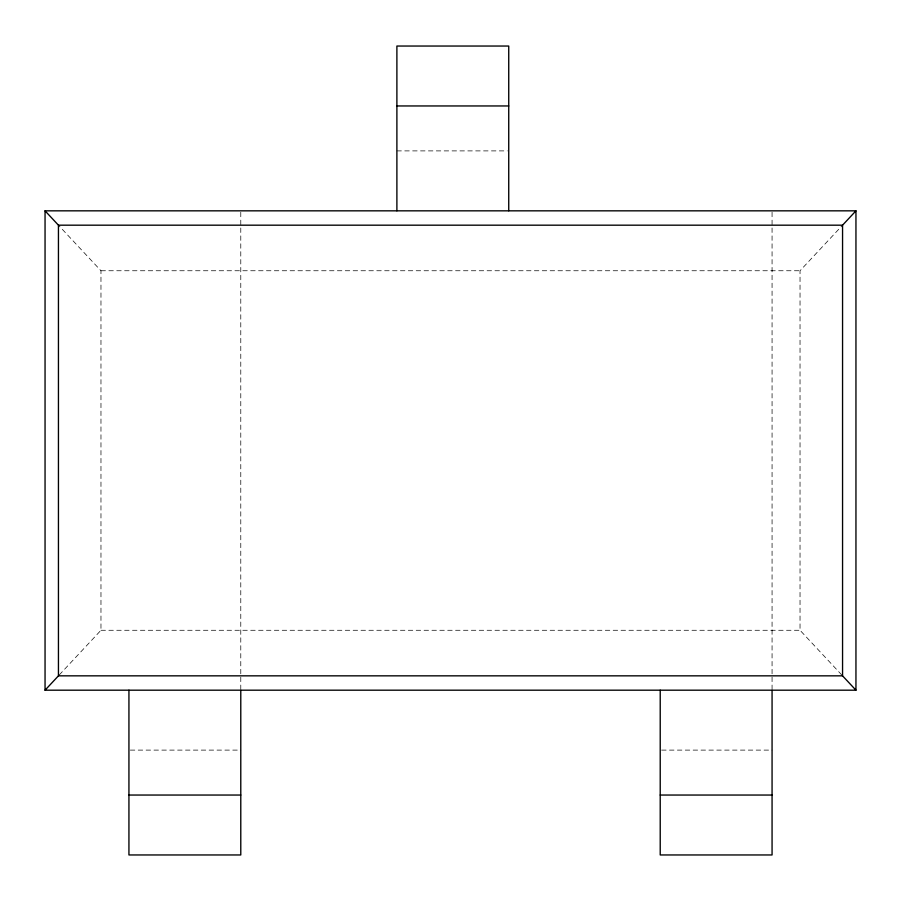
<?xml version="1.0" encoding="UTF-8"?>
<svg xmlns="http://www.w3.org/2000/svg" width="901" height="901" viewBox="0 0 901 901"><rect width="100%" height="100%" fill="white"/><g stroke="black" fill="none" stroke-linecap="round" stroke-linejoin="round"><path stroke-width="0.68" stroke-dasharray="4.5 3.38" d="M59.263 674.95L100.968 630.272L100.968 270.75L59.263 226.072M841.737 674.95L800.032 630.272L800.032 270.75L841.737 226.072M396.89 150.895L507.342 150.895M100.968 270.75L800.032 270.75M100.968 630.272L800.032 630.272M130.33 750.105L240.781 750.105M661.616 750.105L772.067 750.105M772.067 212.242L772.067 688.781M240.781 212.242L240.781 688.781"/><path stroke-width="1.35" d="M45.05 690.189L58.441 675.84L58.441 225.182L45.05 210.834L855.95 210.834L855.95 690.189L45.05 690.189L45.05 210.834M855.95 690.189L842.559 675.84L842.559 225.182L855.95 210.834M396.89 105.958L508.738 105.958M58.441 225.182L842.559 225.182M58.441 675.84L842.559 675.84M128.933 795.042L240.781 795.042M660.219 795.042L772.067 795.042M772.067 690.189L772.067 854.959L660.219 854.959L660.219 690.189M508.738 210.811L508.738 46.041L396.89 46.041L396.89 210.811M240.781 690.189L240.781 854.959L128.933 854.959L128.933 690.189"/></g></svg>
